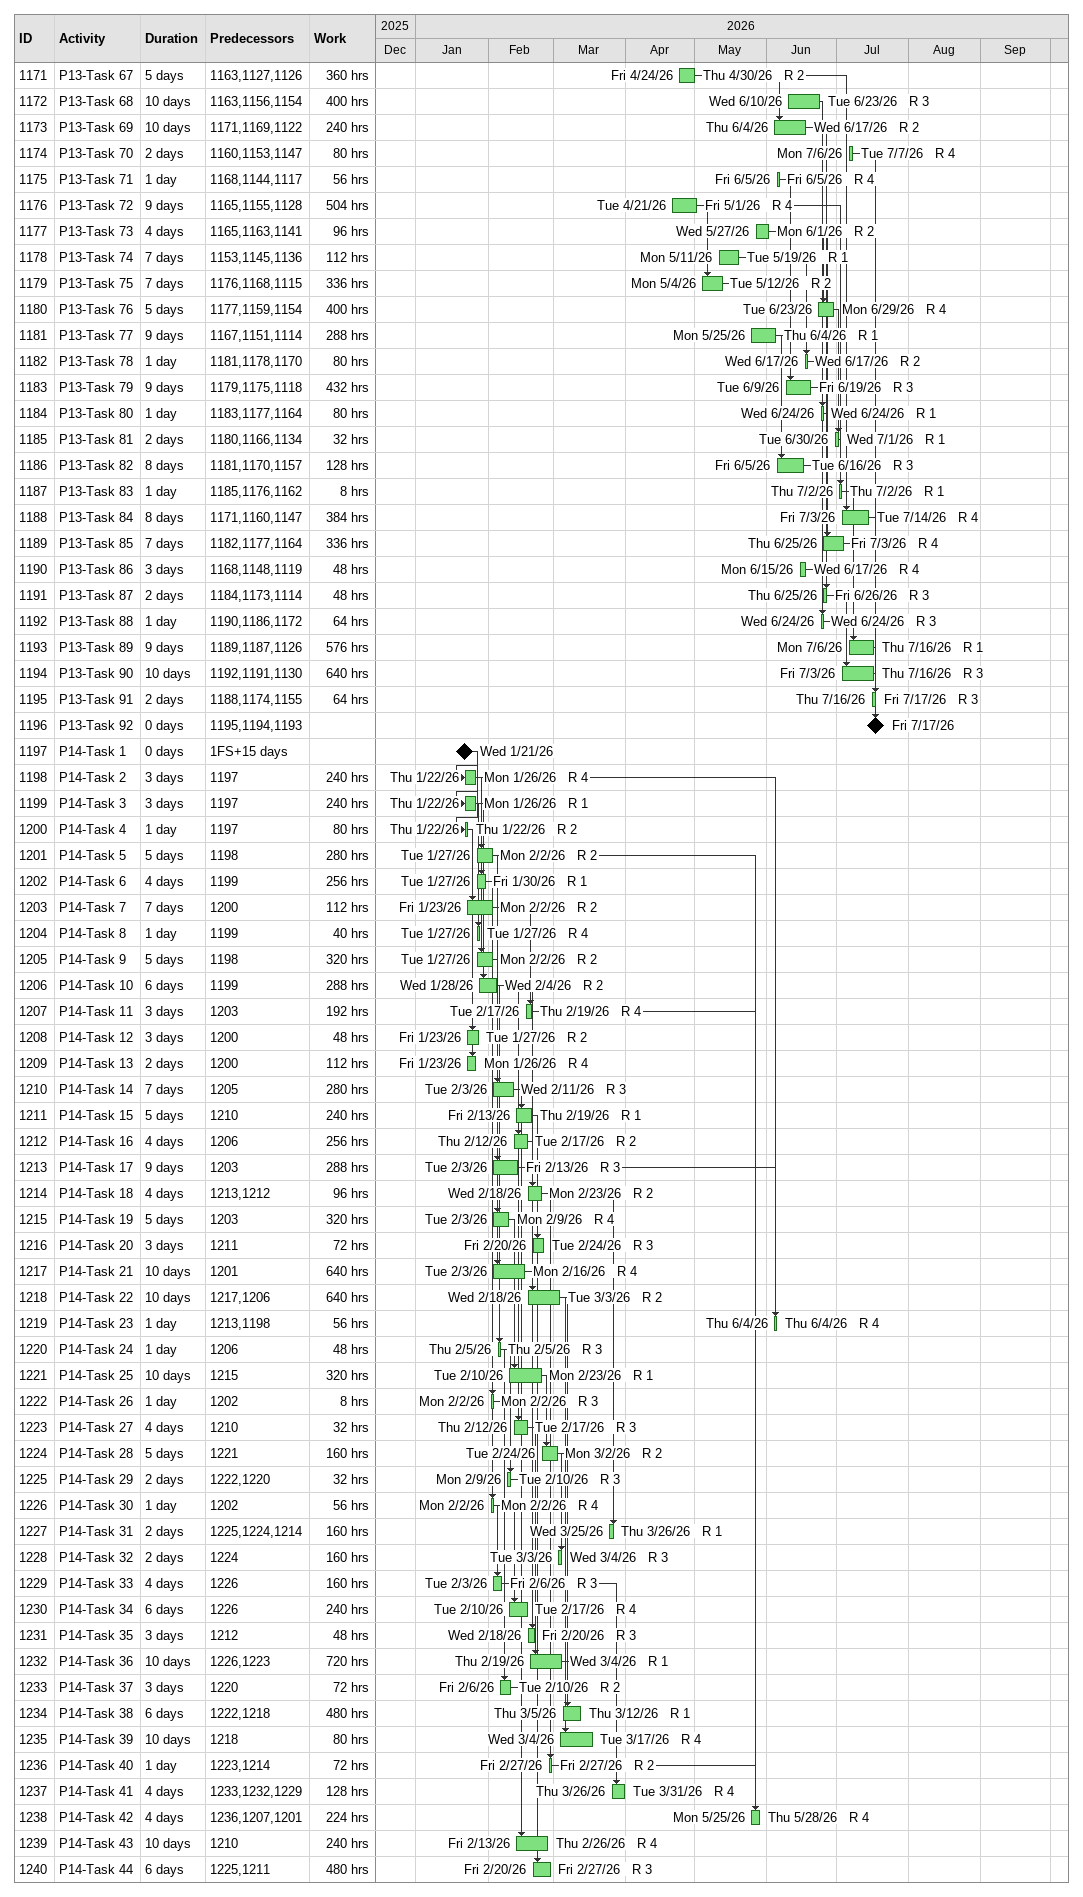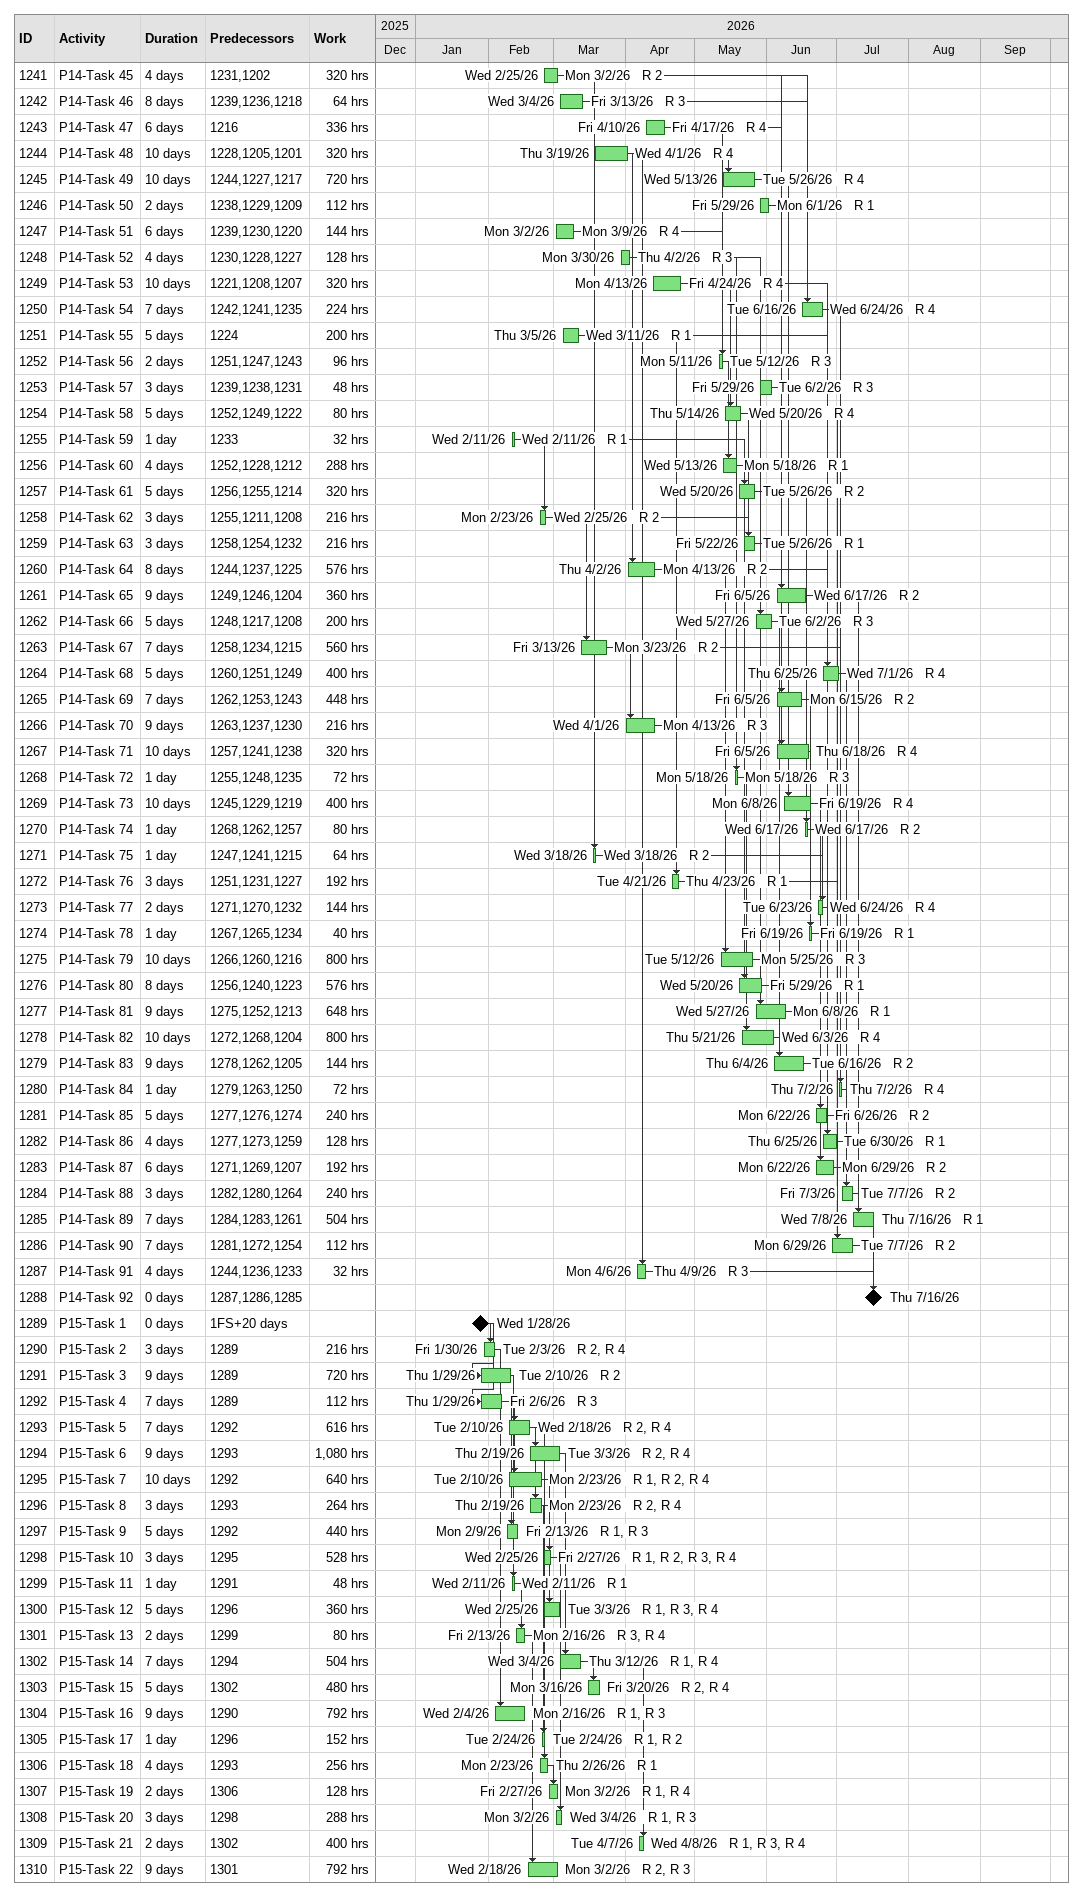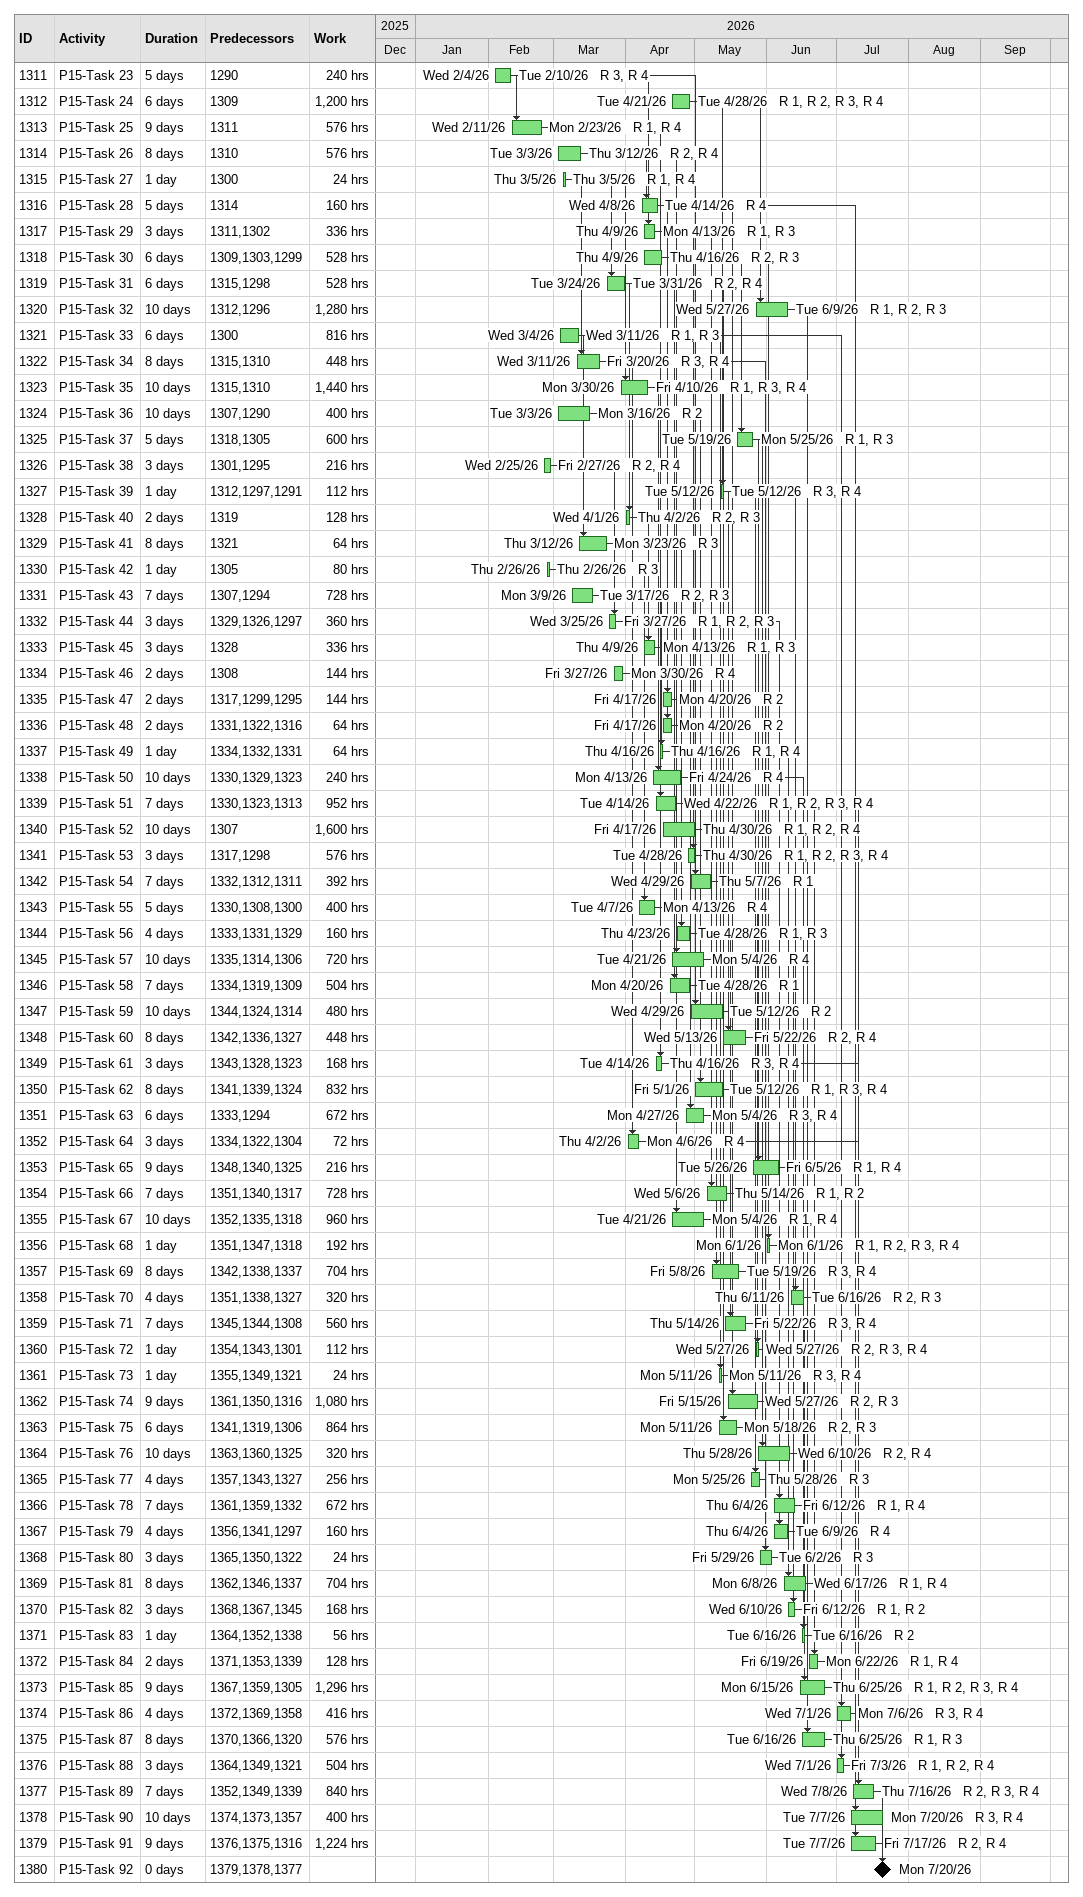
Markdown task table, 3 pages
| ID | Task | Duration | Start | Finish | Predecessors | Resources | Work (h) |
|---|---|---|---|---|---|---|---|
| 1171 | P13-Task 67 | 5d | 2026-04-24 | 2026-04-30 | 1163, 1127, 1126 | R 2 | 360 |
| 1172 | P13-Task 68 | 10d | 2026-06-10 | 2026-06-23 | 1163, 1156, 1154 | R 3 | 400 |
| 1173 | P13-Task 69 | 10d | 2026-06-04 | 2026-06-17 | 1171, 1169, 1122 | R 2 | 240 |
| 1174 | P13-Task 70 | 2d | 2026-07-06 | 2026-07-07 | 1160, 1153, 1147 | R 4 | 80 |
| 1175 | P13-Task 71 | 1d | 2026-06-05 | 2026-06-05 | 1168, 1144, 1117 | R 4 | 56 |
| 1176 | P13-Task 72 | 9d | 2026-04-21 | 2026-05-01 | 1165, 1155, 1128 | R 4 | 504 |
| 1177 | P13-Task 73 | 4d | 2026-05-27 | 2026-06-01 | 1165, 1163, 1141 | R 2 | 96 |
| 1178 | P13-Task 74 | 7d | 2026-05-11 | 2026-05-19 | 1153, 1145, 1136 | R 1 | 112 |
| 1179 | P13-Task 75 | 7d | 2026-05-04 | 2026-05-12 | 1176, 1168, 1115 | R 2 | 336 |
| 1180 | P13-Task 76 | 5d | 2026-06-23 | 2026-06-29 | 1177, 1159, 1154 | R 4 | 400 |
| 1181 | P13-Task 77 | 9d | 2026-05-25 | 2026-06-04 | 1167, 1151, 1114 | R 1 | 288 |
| 1182 | P13-Task 78 | 1d | 2026-06-17 | 2026-06-17 | 1181, 1178, 1170 | R 2 | 80 |
| 1183 | P13-Task 79 | 9d | 2026-06-09 | 2026-06-19 | 1179, 1175, 1118 | R 3 | 432 |
| 1184 | P13-Task 80 | 1d | 2026-06-24 | 2026-06-24 | 1183, 1177, 1164 | R 1 | 80 |
| 1185 | P13-Task 81 | 2d | 2026-06-30 | 2026-07-01 | 1180, 1166, 1134 | R 1 | 32 |
| 1186 | P13-Task 82 | 8d | 2026-06-05 | 2026-06-16 | 1181, 1170, 1157 | R 3 | 128 |
| 1187 | P13-Task 83 | 1d | 2026-07-02 | 2026-07-02 | 1185, 1176, 1162 | R 1 | 8 |
| 1188 | P13-Task 84 | 8d | 2026-07-03 | 2026-07-14 | 1171, 1160, 1147 | R 4 | 384 |
| 1189 | P13-Task 85 | 7d | 2026-06-25 | 2026-07-03 | 1182, 1177, 1164 | R 4 | 336 |
| 1190 | P13-Task 86 | 3d | 2026-06-15 | 2026-06-17 | 1168, 1148, 1119 | R 4 | 48 |
| 1191 | P13-Task 87 | 2d | 2026-06-25 | 2026-06-26 | 1184, 1173, 1114 | R 3 | 48 |
| 1192 | P13-Task 88 | 1d | 2026-06-24 | 2026-06-24 | 1190, 1186, 1172 | R 3 | 64 |
| 1193 | P13-Task 89 | 9d | 2026-07-06 | 2026-07-16 | 1189, 1187, 1126 | R 1 | 576 |
| 1194 | P13-Task 90 | 10d | 2026-07-03 | 2026-07-16 | 1192, 1191, 1130 | R 3 | 640 |
| 1195 | P13-Task 91 | 2d | 2026-07-16 | 2026-07-17 | 1188, 1174, 1155 | R 3 | 64 |
| 1196 | P13-Task 92 | 0d | 2026-07-17 | 2026-07-17 | 1195, 1194, 1193 |  |  |
| 1197 | P14-Task 1 | 0d | 2026-01-21 | 2026-01-21 | 1FS+15d |  |  |
| 1198 | P14-Task 2 | 3d | 2026-01-22 | 2026-01-26 | 1197 | R 4 | 240 |
| 1199 | P14-Task 3 | 3d | 2026-01-22 | 2026-01-26 | 1197 | R 1 | 240 |
| 1200 | P14-Task 4 | 1d | 2026-01-22 | 2026-01-22 | 1197 | R 2 | 80 |
| 1201 | P14-Task 5 | 5d | 2026-01-27 | 2026-02-02 | 1198 | R 2 | 280 |
| 1202 | P14-Task 6 | 4d | 2026-01-27 | 2026-01-30 | 1199 | R 1 | 256 |
| 1203 | P14-Task 7 | 7d | 2026-01-23 | 2026-02-02 | 1200 | R 2 | 112 |
| 1204 | P14-Task 8 | 1d | 2026-01-27 | 2026-01-27 | 1199 | R 4 | 40 |
| 1205 | P14-Task 9 | 5d | 2026-01-27 | 2026-02-02 | 1198 | R 2 | 320 |
| 1206 | P14-Task 10 | 6d | 2026-01-28 | 2026-02-04 | 1199 | R 2 | 288 |
| 1207 | P14-Task 11 | 3d | 2026-02-17 | 2026-02-19 | 1203 | R 4 | 192 |
| 1208 | P14-Task 12 | 3d | 2026-01-23 | 2026-01-27 | 1200 | R 2 | 48 |
| 1209 | P14-Task 13 | 2d | 2026-01-23 | 2026-01-26 | 1200 | R 4 | 112 |
| 1210 | P14-Task 14 | 7d | 2026-02-03 | 2026-02-11 | 1205 | R 3 | 280 |
| 1211 | P14-Task 15 | 5d | 2026-02-13 | 2026-02-19 | 1210 | R 1 | 240 |
| 1212 | P14-Task 16 | 4d | 2026-02-12 | 2026-02-17 | 1206 | R 2 | 256 |
| 1213 | P14-Task 17 | 9d | 2026-02-03 | 2026-02-13 | 1203 | R 3 | 288 |
| 1214 | P14-Task 18 | 4d | 2026-02-18 | 2026-02-23 | 1213, 1212 | R 2 | 96 |
| 1215 | P14-Task 19 | 5d | 2026-02-03 | 2026-02-09 | 1203 | R 4 | 320 |
| 1216 | P14-Task 20 | 3d | 2026-02-20 | 2026-02-24 | 1211 | R 3 | 72 |
| 1217 | P14-Task 21 | 10d | 2026-02-03 | 2026-02-16 | 1201 | R 4 | 640 |
| 1218 | P14-Task 22 | 10d | 2026-02-18 | 2026-03-03 | 1217, 1206 | R 2 | 640 |
| 1219 | P14-Task 23 | 1d | 2026-06-04 | 2026-06-04 | 1213, 1198 | R 4 | 56 |
| 1220 | P14-Task 24 | 1d | 2026-02-05 | 2026-02-05 | 1206 | R 3 | 48 |
| 1221 | P14-Task 25 | 10d | 2026-02-10 | 2026-02-23 | 1215 | R 1 | 320 |
| 1222 | P14-Task 26 | 1d | 2026-02-02 | 2026-02-02 | 1202 | R 3 | 8 |
| 1223 | P14-Task 27 | 4d | 2026-02-12 | 2026-02-17 | 1210 | R 3 | 32 |
| 1224 | P14-Task 28 | 5d | 2026-02-24 | 2026-03-02 | 1221 | R 2 | 160 |
| 1225 | P14-Task 29 | 2d | 2026-02-09 | 2026-02-10 | 1222, 1220 | R 3 | 32 |
| 1226 | P14-Task 30 | 1d | 2026-02-02 | 2026-02-02 | 1202 | R 4 | 56 |
| 1227 | P14-Task 31 | 2d | 2026-03-25 | 2026-03-26 | 1225, 1224, 1214 | R 1 | 160 |
| 1228 | P14-Task 32 | 2d | 2026-03-03 | 2026-03-04 | 1224 | R 3 | 160 |
| 1229 | P14-Task 33 | 4d | 2026-02-03 | 2026-02-06 | 1226 | R 3 | 160 |
| 1230 | P14-Task 34 | 6d | 2026-02-10 | 2026-02-17 | 1226 | R 4 | 240 |
| 1231 | P14-Task 35 | 3d | 2026-02-18 | 2026-02-20 | 1212 | R 3 | 48 |
| 1232 | P14-Task 36 | 10d | 2026-02-19 | 2026-03-04 | 1226, 1223 | R 1 | 720 |
| 1233 | P14-Task 37 | 3d | 2026-02-06 | 2026-02-10 | 1220 | R 2 | 72 |
| 1234 | P14-Task 38 | 6d | 2026-03-05 | 2026-03-12 | 1222, 1218 | R 1 | 480 |
| 1235 | P14-Task 39 | 10d | 2026-03-04 | 2026-03-17 | 1218 | R 4 | 80 |
| 1236 | P14-Task 40 | 1d | 2026-02-27 | 2026-02-27 | 1223, 1214 | R 2 | 72 |
| 1237 | P14-Task 41 | 4d | 2026-03-26 | 2026-03-31 | 1233, 1232, 1229 | R 4 | 128 |
| 1238 | P14-Task 42 | 4d | 2026-05-25 | 2026-05-28 | 1236, 1207, 1201 | R 4 | 224 |
| 1239 | P14-Task 43 | 10d | 2026-02-13 | 2026-02-26 | 1210 | R 4 | 240 |
| 1240 | P14-Task 44 | 6d | 2026-02-20 | 2026-02-27 | 1225, 1211 | R 3 | 480 |
| 1241 | P14-Task 45 | 4d | 2026-02-25 | 2026-03-02 | 1231, 1202 | R 2 | 320 |
| 1242 | P14-Task 46 | 8d | 2026-03-04 | 2026-03-13 | 1239, 1236, 1218 | R 3 | 64 |
| 1243 | P14-Task 47 | 6d | 2026-04-10 | 2026-04-17 | 1216 | R 4 | 336 |
| 1244 | P14-Task 48 | 10d | 2026-03-19 | 2026-04-01 | 1228, 1205, 1201 | R 4 | 320 |
| 1245 | P14-Task 49 | 10d | 2026-05-13 | 2026-05-26 | 1244, 1227, 1217 | R 4 | 720 |
| 1246 | P14-Task 50 | 2d | 2026-05-29 | 2026-06-01 | 1238, 1229, 1209 | R 1 | 112 |
| 1247 | P14-Task 51 | 6d | 2026-03-02 | 2026-03-09 | 1239, 1230, 1220 | R 4 | 144 |
| 1248 | P14-Task 52 | 4d | 2026-03-30 | 2026-04-02 | 1230, 1228, 1227 | R 3 | 128 |
| 1249 | P14-Task 53 | 10d | 2026-04-13 | 2026-04-24 | 1221, 1208, 1207 | R 4 | 320 |
| 1250 | P14-Task 54 | 7d | 2026-06-16 | 2026-06-24 | 1242, 1241, 1235 | R 4 | 224 |
| 1251 | P14-Task 55 | 5d | 2026-03-05 | 2026-03-11 | 1224 | R 1 | 200 |
| 1252 | P14-Task 56 | 2d | 2026-05-11 | 2026-05-12 | 1251, 1247, 1243 | R 3 | 96 |
| 1253 | P14-Task 57 | 3d | 2026-05-29 | 2026-06-02 | 1239, 1238, 1231 | R 3 | 48 |
| 1254 | P14-Task 58 | 5d | 2026-05-14 | 2026-05-20 | 1252, 1249, 1222 | R 4 | 80 |
| 1255 | P14-Task 59 | 1d | 2026-02-11 | 2026-02-11 | 1233 | R 1 | 32 |
| 1256 | P14-Task 60 | 4d | 2026-05-13 | 2026-05-18 | 1252, 1228, 1212 | R 1 | 288 |
| 1257 | P14-Task 61 | 5d | 2026-05-20 | 2026-05-26 | 1256, 1255, 1214 | R 2 | 320 |
| 1258 | P14-Task 62 | 3d | 2026-02-23 | 2026-02-25 | 1255, 1211, 1208 | R 2 | 216 |
| 1259 | P14-Task 63 | 3d | 2026-05-22 | 2026-05-26 | 1258, 1254, 1232 | R 1 | 216 |
| 1260 | P14-Task 64 | 8d | 2026-04-02 | 2026-04-13 | 1244, 1237, 1225 | R 2 | 576 |
| 1261 | P14-Task 65 | 9d | 2026-06-05 | 2026-06-17 | 1249, 1246, 1204 | R 2 | 360 |
| 1262 | P14-Task 66 | 5d | 2026-05-27 | 2026-06-02 | 1248, 1217, 1208 | R 3 | 200 |
| 1263 | P14-Task 67 | 7d | 2026-03-13 | 2026-03-23 | 1258, 1234, 1215 | R 2 | 560 |
| 1264 | P14-Task 68 | 5d | 2026-06-25 | 2026-07-01 | 1260, 1251, 1249 | R 4 | 400 |
| 1265 | P14-Task 69 | 7d | 2026-06-05 | 2026-06-15 | 1262, 1253, 1243 | R 2 | 448 |
| 1266 | P14-Task 70 | 9d | 2026-04-01 | 2026-04-13 | 1263, 1237, 1230 | R 3 | 216 |
| 1267 | P14-Task 71 | 10d | 2026-06-05 | 2026-06-18 | 1257, 1241, 1238 | R 4 | 320 |
| 1268 | P14-Task 72 | 1d | 2026-05-18 | 2026-05-18 | 1255, 1248, 1235 | R 3 | 72 |
| 1269 | P14-Task 73 | 10d | 2026-06-08 | 2026-06-19 | 1245, 1229, 1219 | R 4 | 400 |
| 1270 | P14-Task 74 | 1d | 2026-06-17 | 2026-06-17 | 1268, 1262, 1257 | R 2 | 80 |
| 1271 | P14-Task 75 | 1d | 2026-03-18 | 2026-03-18 | 1247, 1241, 1215 | R 2 | 64 |
| 1272 | P14-Task 76 | 3d | 2026-04-21 | 2026-04-23 | 1251, 1231, 1227 | R 1 | 192 |
| 1273 | P14-Task 77 | 2d | 2026-06-23 | 2026-06-24 | 1271, 1270, 1232 | R 4 | 144 |
| 1274 | P14-Task 78 | 1d | 2026-06-19 | 2026-06-19 | 1267, 1265, 1234 | R 1 | 40 |
| 1275 | P14-Task 79 | 10d | 2026-05-12 | 2026-05-25 | 1266, 1260, 1216 | R 3 | 800 |
| 1276 | P14-Task 80 | 8d | 2026-05-20 | 2026-05-29 | 1256, 1240, 1223 | R 1 | 576 |
| 1277 | P14-Task 81 | 9d | 2026-05-27 | 2026-06-08 | 1275, 1252, 1213 | R 1 | 648 |
| 1278 | P14-Task 82 | 10d | 2026-05-21 | 2026-06-03 | 1272, 1268, 1204 | R 4 | 800 |
| 1279 | P14-Task 83 | 9d | 2026-06-04 | 2026-06-16 | 1278, 1262, 1205 | R 2 | 144 |
| 1280 | P14-Task 84 | 1d | 2026-07-02 | 2026-07-02 | 1279, 1263, 1250 | R 4 | 72 |
| 1281 | P14-Task 85 | 5d | 2026-06-22 | 2026-06-26 | 1277, 1276, 1274 | R 2 | 240 |
| 1282 | P14-Task 86 | 4d | 2026-06-25 | 2026-06-30 | 1277, 1273, 1259 | R 1 | 128 |
| 1283 | P14-Task 87 | 6d | 2026-06-22 | 2026-06-29 | 1271, 1269, 1207 | R 2 | 192 |
| 1284 | P14-Task 88 | 3d | 2026-07-03 | 2026-07-07 | 1282, 1280, 1264 | R 2 | 240 |
| 1285 | P14-Task 89 | 7d | 2026-07-08 | 2026-07-16 | 1284, 1283, 1261 | R 1 | 504 |
| 1286 | P14-Task 90 | 7d | 2026-06-29 | 2026-07-07 | 1281, 1272, 1254 | R 2 | 112 |
| 1287 | P14-Task 91 | 4d | 2026-04-06 | 2026-04-09 | 1244, 1236, 1233 | R 3 | 32 |
| 1288 | P14-Task 92 | 0d | 2026-07-16 | 2026-07-16 | 1287, 1286, 1285 |  |  |
| 1289 | P15-Task 1 | 0d | 2026-01-28 | 2026-01-28 | 1FS+20d |  |  |
| 1290 | P15-Task 2 | 3d | 2026-01-30 | 2026-02-03 | 1289 | R 2, R 4 | 216 |
| 1291 | P15-Task 3 | 9d | 2026-01-29 | 2026-02-10 | 1289 | R 2 | 720 |
| 1292 | P15-Task 4 | 7d | 2026-01-29 | 2026-02-06 | 1289 | R 3 | 112 |
| 1293 | P15-Task 5 | 7d | 2026-02-10 | 2026-02-18 | 1292 | R 2, R 4 | 616 |
| 1294 | P15-Task 6 | 9d | 2026-02-19 | 2026-03-03 | 1293 | R 2, R 4 | 1080 |
| 1295 | P15-Task 7 | 10d | 2026-02-10 | 2026-02-23 | 1292 | R 1, R 2, R 4 | 640 |
| 1296 | P15-Task 8 | 3d | 2026-02-19 | 2026-02-23 | 1293 | R 2, R 4 | 264 |
| 1297 | P15-Task 9 | 5d | 2026-02-09 | 2026-02-13 | 1292 | R 1, R 3 | 440 |
| 1298 | P15-Task 10 | 3d | 2026-02-25 | 2026-02-27 | 1295 | R 1, R 2, R 3, R 4 | 528 |
| 1299 | P15-Task 11 | 1d | 2026-02-11 | 2026-02-11 | 1291 | R 1 | 48 |
| 1300 | P15-Task 12 | 5d | 2026-02-25 | 2026-03-03 | 1296 | R 1, R 3, R 4 | 360 |
| 1301 | P15-Task 13 | 2d | 2026-02-13 | 2026-02-16 | 1299 | R 3, R 4 | 80 |
| 1302 | P15-Task 14 | 7d | 2026-03-04 | 2026-03-12 | 1294 | R 1, R 4 | 504 |
| 1303 | P15-Task 15 | 5d | 2026-03-16 | 2026-03-20 | 1302 | R 2, R 4 | 480 |
| 1304 | P15-Task 16 | 9d | 2026-02-04 | 2026-02-16 | 1290 | R 1, R 3 | 792 |
| 1305 | P15-Task 17 | 1d | 2026-02-24 | 2026-02-24 | 1296 | R 1, R 2 | 152 |
| 1306 | P15-Task 18 | 4d | 2026-02-23 | 2026-02-26 | 1293 | R 1 | 256 |
| 1307 | P15-Task 19 | 2d | 2026-02-27 | 2026-03-02 | 1306 | R 1, R 4 | 128 |
| 1308 | P15-Task 20 | 3d | 2026-03-02 | 2026-03-04 | 1298 | R 1, R 3 | 288 |
| 1309 | P15-Task 21 | 2d | 2026-04-07 | 2026-04-08 | 1302 | R 1, R 3, R 4 | 400 |
| 1310 | P15-Task 22 | 9d | 2026-02-18 | 2026-03-02 | 1301 | R 2, R 3 | 792 |
| 1311 | P15-Task 23 | 5d | 2026-02-04 | 2026-02-10 | 1290 | R 3, R 4 | 240 |
| 1312 | P15-Task 24 | 6d | 2026-04-21 | 2026-04-28 | 1309 | R 1, R 2, R 3, R 4 | 1200 |
| 1313 | P15-Task 25 | 9d | 2026-02-11 | 2026-02-23 | 1311 | R 1, R 4 | 576 |
| 1314 | P15-Task 26 | 8d | 2026-03-03 | 2026-03-12 | 1310 | R 2, R 4 | 576 |
| 1315 | P15-Task 27 | 1d | 2026-03-05 | 2026-03-05 | 1300 | R 1, R 4 | 24 |
| 1316 | P15-Task 28 | 5d | 2026-04-08 | 2026-04-14 | 1314 | R 4 | 160 |
| 1317 | P15-Task 29 | 3d | 2026-04-09 | 2026-04-13 | 1311, 1302 | R 1, R 3 | 336 |
| 1318 | P15-Task 30 | 6d | 2026-04-09 | 2026-04-16 | 1309, 1303, 1299 | R 2, R 3 | 528 |
| 1319 | P15-Task 31 | 6d | 2026-03-24 | 2026-03-31 | 1315, 1298 | R 2, R 4 | 528 |
| 1320 | P15-Task 32 | 10d | 2026-05-27 | 2026-06-09 | 1312, 1296 | R 1, R 2, R 3 | 1280 |
| 1321 | P15-Task 33 | 6d | 2026-03-04 | 2026-03-11 | 1300 | R 1, R 3 | 816 |
| 1322 | P15-Task 34 | 8d | 2026-03-11 | 2026-03-20 | 1315, 1310 | R 3, R 4 | 448 |
| 1323 | P15-Task 35 | 10d | 2026-03-30 | 2026-04-10 | 1315, 1310 | R 1, R 3, R 4 | 1440 |
| 1324 | P15-Task 36 | 10d | 2026-03-03 | 2026-03-16 | 1307, 1290 | R 2 | 400 |
| 1325 | P15-Task 37 | 5d | 2026-05-19 | 2026-05-25 | 1318, 1305 | R 1, R 3 | 600 |
| 1326 | P15-Task 38 | 3d | 2026-02-25 | 2026-02-27 | 1301, 1295 | R 2, R 4 | 216 |
| 1327 | P15-Task 39 | 1d | 2026-05-12 | 2026-05-12 | 1312, 1297, 1291 | R 3, R 4 | 112 |
| 1328 | P15-Task 40 | 2d | 2026-04-01 | 2026-04-02 | 1319 | R 2, R 3 | 128 |
| 1329 | P15-Task 41 | 8d | 2026-03-12 | 2026-03-23 | 1321 | R 3 | 64 |
| 1330 | P15-Task 42 | 1d | 2026-02-26 | 2026-02-26 | 1305 | R 3 | 80 |
| 1331 | P15-Task 43 | 7d | 2026-03-09 | 2026-03-17 | 1307, 1294 | R 2, R 3 | 728 |
| 1332 | P15-Task 44 | 3d | 2026-03-25 | 2026-03-27 | 1329, 1326, 1297 | R 1, R 2, R 3 | 360 |
| 1333 | P15-Task 45 | 3d | 2026-04-09 | 2026-04-13 | 1328 | R 1, R 3 | 336 |
| 1334 | P15-Task 46 | 2d | 2026-03-27 | 2026-03-30 | 1308 | R 4 | 144 |
| 1335 | P15-Task 47 | 2d | 2026-04-17 | 2026-04-20 | 1317, 1299, 1295 | R 2 | 144 |
| 1336 | P15-Task 48 | 2d | 2026-04-17 | 2026-04-20 | 1331, 1322, 1316 | R 2 | 64 |
| 1337 | P15-Task 49 | 1d | 2026-04-16 | 2026-04-16 | 1334, 1332, 1331 | R 1, R 4 | 64 |
| 1338 | P15-Task 50 | 10d | 2026-04-13 | 2026-04-24 | 1330, 1329, 1323 | R 4 | 240 |
| 1339 | P15-Task 51 | 7d | 2026-04-14 | 2026-04-22 | 1330, 1323, 1313 | R 1, R 2, R 3, R 4 | 952 |
| 1340 | P15-Task 52 | 10d | 2026-04-17 | 2026-04-30 | 1307 | R 1, R 2, R 4 | 1600 |
| 1341 | P15-Task 53 | 3d | 2026-04-28 | 2026-04-30 | 1317, 1298 | R 1, R 2, R 3, R 4 | 576 |
| 1342 | P15-Task 54 | 7d | 2026-04-29 | 2026-05-07 | 1332, 1312, 1311 | R 1 | 392 |
| 1343 | P15-Task 55 | 5d | 2026-04-07 | 2026-04-13 | 1330, 1308, 1300 | R 4 | 400 |
| 1344 | P15-Task 56 | 4d | 2026-04-23 | 2026-04-28 | 1333, 1331, 1329 | R 1, R 3 | 160 |
| 1345 | P15-Task 57 | 10d | 2026-04-21 | 2026-05-04 | 1335, 1314, 1306 | R 4 | 720 |
| 1346 | P15-Task 58 | 7d | 2026-04-20 | 2026-04-28 | 1334, 1319, 1309 | R 1 | 504 |
| 1347 | P15-Task 59 | 10d | 2026-04-29 | 2026-05-12 | 1344, 1324, 1314 | R 2 | 480 |
| 1348 | P15-Task 60 | 8d | 2026-05-13 | 2026-05-22 | 1342, 1336, 1327 | R 2, R 4 | 448 |
| 1349 | P15-Task 61 | 3d | 2026-04-14 | 2026-04-16 | 1343, 1328, 1323 | R 3, R 4 | 168 |
| 1350 | P15-Task 62 | 8d | 2026-05-01 | 2026-05-12 | 1341, 1339, 1324 | R 1, R 3, R 4 | 832 |
| 1351 | P15-Task 63 | 6d | 2026-04-27 | 2026-05-04 | 1333, 1294 | R 3, R 4 | 672 |
| 1352 | P15-Task 64 | 3d | 2026-04-02 | 2026-04-06 | 1334, 1322, 1304 | R 4 | 72 |
| 1353 | P15-Task 65 | 9d | 2026-05-26 | 2026-06-05 | 1348, 1340, 1325 | R 1, R 4 | 216 |
| 1354 | P15-Task 66 | 7d | 2026-05-06 | 2026-05-14 | 1351, 1340, 1317 | R 1, R 2 | 728 |
| 1355 | P15-Task 67 | 10d | 2026-04-21 | 2026-05-04 | 1352, 1335, 1318 | R 1, R 4 | 960 |
| 1356 | P15-Task 68 | 1d | 2026-06-01 | 2026-06-01 | 1351, 1347, 1318 | R 1, R 2, R 3, R 4 | 192 |
| 1357 | P15-Task 69 | 8d | 2026-05-08 | 2026-05-19 | 1342, 1338, 1337 | R 3, R 4 | 704 |
| 1358 | P15-Task 70 | 4d | 2026-06-11 | 2026-06-16 | 1351, 1338, 1327 | R 2, R 3 | 320 |
| 1359 | P15-Task 71 | 7d | 2026-05-14 | 2026-05-22 | 1345, 1344, 1308 | R 3, R 4 | 560 |
| 1360 | P15-Task 72 | 1d | 2026-05-27 | 2026-05-27 | 1354, 1343, 1301 | R 2, R 3, R 4 | 112 |
| 1361 | P15-Task 73 | 1d | 2026-05-11 | 2026-05-11 | 1355, 1349, 1321 | R 3, R 4 | 24 |
| 1362 | P15-Task 74 | 9d | 2026-05-15 | 2026-05-27 | 1361, 1350, 1316 | R 2, R 3 | 1080 |
| 1363 | P15-Task 75 | 6d | 2026-05-11 | 2026-05-18 | 1341, 1319, 1306 | R 2, R 3 | 864 |
| 1364 | P15-Task 76 | 10d | 2026-05-28 | 2026-06-10 | 1363, 1360, 1325 | R 2, R 4 | 320 |
| 1365 | P15-Task 77 | 4d | 2026-05-25 | 2026-05-28 | 1357, 1343, 1327 | R 3 | 256 |
| 1366 | P15-Task 78 | 7d | 2026-06-04 | 2026-06-12 | 1361, 1359, 1332 | R 1, R 4 | 672 |
| 1367 | P15-Task 79 | 4d | 2026-06-04 | 2026-06-09 | 1356, 1341, 1297 | R 4 | 160 |
| 1368 | P15-Task 80 | 3d | 2026-05-29 | 2026-06-02 | 1365, 1350, 1322 | R 3 | 24 |
| 1369 | P15-Task 81 | 8d | 2026-06-08 | 2026-06-17 | 1362, 1346, 1337 | R 1, R 4 | 704 |
| 1370 | P15-Task 82 | 3d | 2026-06-10 | 2026-06-12 | 1368, 1367, 1345 | R 1, R 2 | 168 |
| 1371 | P15-Task 83 | 1d | 2026-06-16 | 2026-06-16 | 1364, 1352, 1338 | R 2 | 56 |
| 1372 | P15-Task 84 | 2d | 2026-06-19 | 2026-06-22 | 1371, 1353, 1339 | R 1, R 4 | 128 |
| 1373 | P15-Task 85 | 9d | 2026-06-15 | 2026-06-25 | 1367, 1359, 1305 | R 1, R 2, R 3, R 4 | 1296 |
| 1374 | P15-Task 86 | 4d | 2026-07-01 | 2026-07-06 | 1372, 1369, 1358 | R 3, R 4 | 416 |
| 1375 | P15-Task 87 | 8d | 2026-06-16 | 2026-06-25 | 1370, 1366, 1320 | R 1, R 3 | 576 |
| 1376 | P15-Task 88 | 3d | 2026-07-01 | 2026-07-03 | 1364, 1349, 1321 | R 1, R 2, R 4 | 504 |
| 1377 | P15-Task 89 | 7d | 2026-07-08 | 2026-07-16 | 1352, 1349, 1339 | R 2, R 3, R 4 | 840 |
| 1378 | P15-Task 90 | 10d | 2026-07-07 | 2026-07-20 | 1374, 1373, 1357 | R 3, R 4 | 400 |
| 1379 | P15-Task 91 | 9d | 2026-07-07 | 2026-07-17 | 1376, 1375, 1316 | R 2, R 4 | 1224 |
| 1380 | P15-Task 92 | 0d | 2026-07-20 | 2026-07-20 | 1379, 1378, 1377 |  |  |
